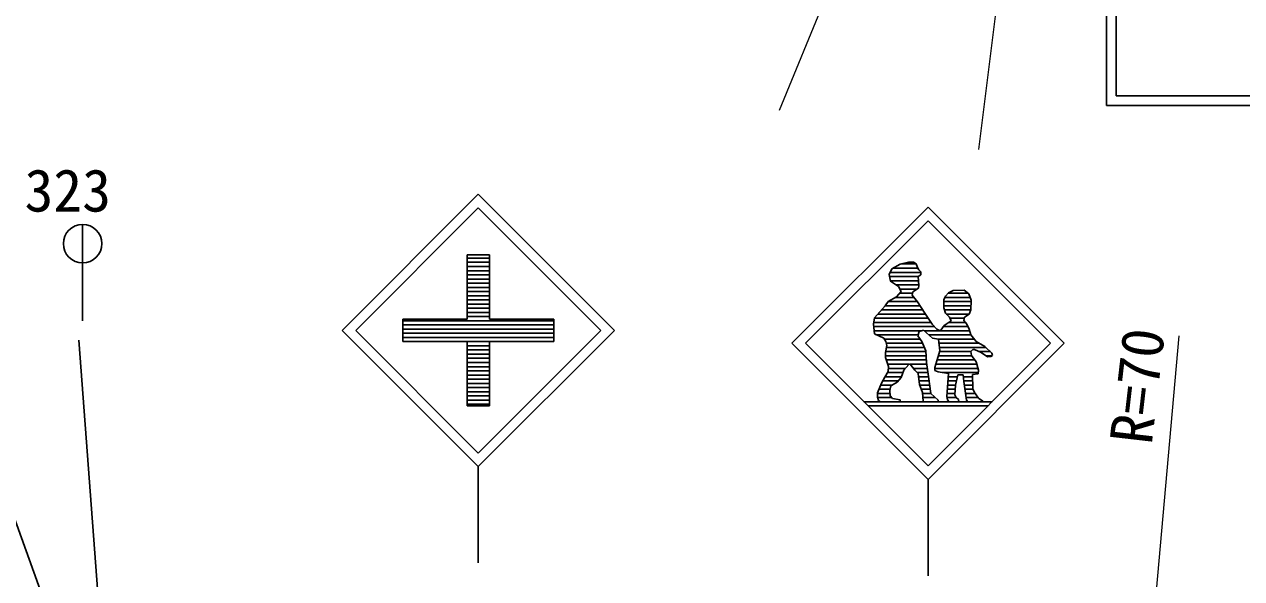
# Model space of a CAD drawing. Units: millimetres on the paper. Extents: x 40 to 680, y 20 to 380.
# Drawn here: x 134.18 to 172.09, y 323.9 to 341.17 of the extents above; entities that cross this region are included whole.
import ezdxf
from ezdxf.enums import TextEntityAlignment as Align

# ---------------------------------------------------------------- set-up
doc = ezdxf.new("R2010")
doc.units = ezdxf.units.MM
doc.layers.add('M-STR-HTXT', color=7, linetype='Continuous', lineweight=13)
doc.layers.add('M-STR-STRC', color=7, linetype='Continuous', lineweight=25)
doc.styles.add('ＭＳ ゴシック', font='')
doc.styles.get('ＭＳ ゴシック').set_extended_font_data('MS Gothic')

msp = doc.modelspace()

# ---------------------------------------------------------------- linework, layer by layer
at = {"layer": 'M-STR-HTXT'}
for p, q in [((157.695, 338.491), (165.784, 358.11)), ((166.487, 358.002), (163.895, 337.266)), ((170.134, 331.47), (167.597, 302.784))]:
    msp.add_line(p, q, dxfattribs=at)
at = {"layer": 'M-STR-STRC'}
for p, q in [((167.884, 338.637), (167.884, 348)), ((168.184, 338.937), (168.184, 347.7)), ((167.884, 338.637), (192.727, 338.637)), ((192.427, 338.937), (168.184, 338.937)), ((144.076, 331.636), (148.318, 335.878)), ((148.318, 335.878), (152.561, 331.636)), ((148.318, 335.454), (144.5, 331.636)), ((152.137, 331.636), (148.318, 335.454)), ((158.084, 331.233), (162.327, 335.475)), ((162.327, 335.475), (166.569, 331.233)), ((135.992, 334.937), (135.992, 331.937)), ((162.327, 335.051), (158.508, 331.233)), ((166.145, 331.233), (162.327, 335.051)), ((130.657, 334.697), (136.405, 318.737)), ((147.968, 331.986), (147.968, 333.986)), ((147.968, 333.986), (148.668, 333.986)), ((148.668, 333.886), (147.968, 333.886)), ((148.668, 333.756), (147.968, 333.756)), ((148.668, 333.986), (148.668, 331.986)), ((161.202, 333.552), (161.459, 333.694)), ((161.459, 333.694), (161.715, 333.764)), ((161.955, 333.704), (161.498, 333.704)), ((161.715, 333.764), (161.873, 333.759)), ((161.873, 333.759), (161.955, 333.704)), ((161.955, 333.704), (161.993, 333.593)), ((148.668, 333.626), (147.968, 333.626)), ((148.668, 333.496), (147.968, 333.496)), ((148.668, 333.366), (147.968, 333.366)), ((161.115, 333.372), (161.202, 333.552)), ((161.153, 333.165), (161.115, 333.372)), ((162.026, 333.314), (161.126, 333.314)), ((162.097, 333.444), (161.15, 333.444)), ((162.006, 333.574), (161.243, 333.574)), ((161.993, 333.593), (162.042, 333.522)), ((162.097, 333.37), (162.02, 333.31)), ((162.02, 333.31), (162.037, 333.032)), ((162.042, 333.522), (162.097, 333.462)), ((162.097, 333.462), (162.097, 333.37)), ((148.668, 333.236), (147.968, 333.236)), ((148.668, 333.106), (147.968, 333.106)), ((148.668, 332.976), (147.968, 332.976)), ((162.028, 333.184), (161.15, 333.184)), ((161.41, 333.006), (161.153, 333.165)), ((162.035, 333.054), (161.333, 333.054)), ((161.486, 332.843), (161.41, 333.006)), ((161.986, 332.924), (161.448, 332.924)), ((162.026, 332.95), (161.857, 332.841)), ((162.037, 333.032), (162.026, 332.95)), ((148.668, 332.846), (147.968, 332.846)), ((148.668, 332.716), (147.968, 332.716)), ((148.668, 332.586), (147.968, 332.586)), ((161.088, 332.532), (161.344, 332.685)), ((161.883, 332.664), (161.31, 332.664)), ((161.344, 332.685), (161.486, 332.843)), ((161.845, 332.794), (161.442, 332.794)), ((161.857, 332.841), (161.83, 332.732)), ((161.83, 332.732), (161.994, 332.524)), ((162.817, 332.334), (162.823, 332.59)), ((162.823, 332.59), (162.866, 332.704)), ((163.637, 332.664), (162.851, 332.664)), ((162.866, 332.704), (162.959, 332.803)), ((163.572, 332.794), (162.951, 332.794)), ((162.959, 332.803), (163.112, 332.879)), ((163.112, 332.879), (163.455, 332.884)), ((163.455, 332.884), (163.597, 332.775)), ((163.597, 332.775), (163.668, 332.579)), ((163.668, 332.579), (163.662, 332.272)), ((148.668, 332.456), (147.968, 332.456)), ((148.668, 332.326), (147.968, 332.326)), ((148.668, 332.196), (147.968, 332.196)), ((160.663, 332.032), (160.99, 332.396)), ((162.158, 332.274), (160.881, 332.274)), ((160.99, 332.396), (161.088, 332.532)), ((162.073, 332.404), (160.996, 332.404)), ((161.986, 332.534), (161.092, 332.534)), ((161.994, 332.524), (162.223, 332.175)), ((162.223, 332.175), (162.457, 331.827)), ((162.866, 332.17), (162.817, 332.334)), ((163.665, 332.404), (162.819, 332.404)), ((163.667, 332.534), (162.822, 332.534)), ((163.663, 332.274), (162.835, 332.274)), ((162.992, 332.05), (162.866, 332.17)), ((163.662, 332.272), (163.608, 332.146)), ((145.968, 331.286), (145.968, 331.986)), ((145.968, 331.986), (147.968, 331.986)), ((150.668, 331.936), (145.968, 331.936)), ((150.668, 331.806), (145.968, 331.806)), ((148.668, 332.066), (147.968, 332.066)), ((148.668, 331.986), (150.668, 331.986)), ((150.668, 331.986), (150.668, 331.286)), ((160.63, 331.83), (160.663, 332.032)), ((160.657, 331.524), (160.63, 331.83)), ((162.419, 331.884), (160.639, 331.884)), ((162.331, 332.014), (160.66, 332.014)), ((162.244, 332.144), (160.764, 332.144)), ((162.457, 331.827), (162.605, 331.674)), ((162.725, 331.647), (162.828, 331.788)), ((162.828, 331.788), (163.046, 331.936)), ((163.606, 332.144), (162.893, 332.144)), ((163.495, 331.884), (162.97, 331.884)), ((163.046, 331.936), (162.992, 332.05)), ((163.456, 332.014), (163.009, 332.014)), ((163.461, 332.043), (163.444, 331.944)), ((163.444, 331.944), (163.537, 331.835)), ((163.608, 332.146), (163.461, 332.043)), ((163.537, 331.835), (163.608, 331.675)), ((148.318, 327.393), (144.076, 331.636)), ((144.5, 331.636), (148.318, 327.817)), ((150.668, 331.676), (145.968, 331.676)), ((150.668, 331.546), (145.968, 331.546)), ((150.668, 331.416), (145.968, 331.416)), ((152.561, 331.636), (148.318, 327.393)), ((148.318, 327.817), (152.137, 331.636)), ((162.527, 331.754), (160.637, 331.754)), ((162.134, 331.624), (160.648, 331.624)), ((160.952, 331.399), (160.657, 331.524)), ((162.02, 331.494), (160.702, 331.494)), ((162.05, 331.598), (162.011, 331.465)), ((162.011, 331.465), (162.132, 331.292)), ((162.188, 331.641), (162.05, 331.598)), ((162.46, 331.396), (162.188, 331.641)), ((163.622, 331.624), (162.207, 331.624)), ((163.662, 331.494), (162.35, 331.494)), ((162.605, 331.674), (162.681, 331.636)), ((162.681, 331.636), (162.725, 331.647)), ((163.573, 331.754), (162.803, 331.754)), ((163.608, 331.675), (163.657, 331.501)), ((163.657, 331.501), (163.826, 331.288)), ((135.872, 331.333), (136.837, 318.521)), ((147.968, 331.286), (145.968, 331.286)), ((148.668, 331.286), (147.968, 331.286)), ((147.968, 329.286), (147.968, 331.286)), ((148.668, 331.156), (147.968, 331.156)), ((148.668, 331.026), (147.968, 331.026)), ((150.668, 331.286), (148.668, 331.286)), ((148.668, 331.286), (148.668, 329.286)), ((162.327, 326.99), (158.084, 331.233)), ((158.508, 331.233), (162.327, 327.414)), ((161.011, 331.295), (160.952, 331.399)), ((162.082, 331.364), (160.972, 331.364)), ((161.006, 330.946), (161.044, 331.17)), ((161.044, 331.17), (161.011, 331.295)), ((162.156, 331.234), (161.027, 331.234)), ((162.208, 331.104), (161.033, 331.104)), ((162.132, 331.292), (162.253, 330.995)), ((166.569, 331.233), (162.327, 326.99)), ((162.327, 327.414), (166.145, 331.233)), ((162.649, 331.361), (162.46, 331.396)), ((163.765, 331.364), (162.632, 331.364)), ((162.697, 330.995), (162.649, 331.361)), ((163.918, 331.234), (162.666, 331.234)), ((164.126, 331.104), (162.682, 331.104)), ((163.724, 331.043), (163.658, 330.977)), ((163.773, 331.037), (163.724, 331.043)), ((163.979, 330.95), (163.773, 331.037)), ((163.826, 331.288), (164.099, 331.13)), ((164.099, 331.13), (164.317, 330.928)), ((148.668, 330.896), (147.968, 330.896)), ((148.668, 330.766), (147.968, 330.766)), ((161.001, 330.794), (161.006, 330.946)), ((161.099, 330.51), (161.001, 330.794)), ((162.264, 330.844), (161.002, 330.844)), ((162.254, 330.974), (161.011, 330.974)), ((162.273, 330.714), (161.028, 330.714)), ((162.253, 330.995), (162.279, 330.636)), ((162.537, 330.478), (162.602, 330.693)), ((162.602, 330.693), (162.697, 330.995)), ((163.783, 330.714), (162.608, 330.714)), ((163.689, 330.844), (162.649, 330.844)), ((163.659, 330.974), (162.69, 330.974)), ((163.658, 330.977), (163.68, 330.857)), ((163.68, 330.857), (163.822, 330.661)), ((163.822, 330.661), (163.898, 330.402)), ((164.267, 330.974), (163.921, 330.974)), ((164.181, 330.813), (163.979, 330.95)), ((164.323, 330.844), (164.135, 330.844)), ((164.279, 330.824), (164.181, 330.813)), ((164.339, 330.852), (164.279, 330.824)), ((164.317, 330.928), (164.339, 330.852)), ((148.668, 330.636), (147.968, 330.636)), ((148.668, 330.506), (147.968, 330.506)), ((148.668, 330.376), (147.968, 330.376)), ((160.984, 330.178), (161.088, 330.358)), ((161.543, 330.324), (161.069, 330.324)), ((161.75, 330.584), (161.073, 330.584)), ((161.088, 330.358), (161.099, 330.51)), ((161.616, 330.454), (161.095, 330.454)), ((161.567, 330.399), (161.494, 330.171)), ((161.723, 330.576), (161.567, 330.399)), ((161.766, 330.589), (161.723, 330.576)), ((161.912, 330.399), (161.766, 330.589)), ((162.286, 330.584), (161.769, 330.584)), ((162.305, 330.454), (161.87, 330.454)), ((162.016, 330.296), (161.912, 330.399)), ((162.324, 330.324), (161.987, 330.324)), ((162.059, 329.956), (162.016, 330.296)), ((162.279, 330.636), (162.352, 330.132)), ((162.541, 330.392), (162.537, 330.478)), ((163.883, 330.454), (162.538, 330.454)), ((162.645, 330.344), (162.541, 330.392)), ((163.844, 330.584), (162.569, 330.584)), ((162.96, 330.298), (162.645, 330.344)), ((163.891, 330.324), (162.779, 330.324)), ((162.912, 329.576), (162.96, 330.298)), ((163.887, 330.288), (163.707, 330.261)), ((163.898, 330.402), (163.887, 330.288)), ((148.668, 330.246), (147.968, 330.246)), ((148.668, 330.116), (147.968, 330.116)), ((148.668, 329.986), (147.968, 329.986)), ((160.755, 329.688), (160.875, 329.993)), ((161.217, 329.934), (160.852, 329.934)), ((160.875, 329.993), (160.984, 330.178)), ((161.406, 330.064), (160.917, 330.064)), ((161.502, 330.194), (160.994, 330.194)), ((161.171, 329.908), (161.132, 329.766)), ((161.369, 330.02), (161.171, 329.908)), ((161.494, 330.171), (161.369, 330.02)), ((162.343, 330.194), (162.029, 330.194)), ((162.36, 330.064), (162.045, 330.064)), ((162.149, 329.706), (162.059, 329.956)), ((162.376, 329.934), (162.066, 329.934)), ((162.352, 330.132), (162.408, 329.675)), ((163.18, 329.934), (162.937, 329.934)), ((163.211, 330.064), (162.946, 330.064)), ((163.242, 330.194), (162.954, 330.194)), ((163.178, 329.928), (163.157, 329.628)), ((163.255, 330.25), (163.178, 329.928)), ((163.424, 330.25), (163.255, 330.25)), ((163.446, 330.048), (163.424, 330.25)), ((163.71, 330.194), (163.43, 330.194)), ((163.714, 330.064), (163.444, 330.064)), ((163.528, 329.468), (163.446, 330.048)), ((163.718, 329.934), (163.462, 329.934)), ((163.707, 330.261), (163.722, 329.814)), ((148.668, 329.856), (147.968, 329.856)), ((148.668, 329.726), (147.968, 329.726)), ((148.668, 329.596), (147.968, 329.596)), ((160.75, 329.552), (160.755, 329.688)), ((160.782, 329.454), (160.75, 329.552)), ((161.196, 329.544), (160.752, 329.544)), ((161.139, 329.674), (160.755, 329.674)), ((161.143, 329.804), (160.801, 329.804)), ((161.132, 329.766), (161.145, 329.598)), ((161.145, 329.598), (161.218, 329.52)), ((161.218, 329.52), (161.46, 329.469)), ((162.392, 329.804), (162.114, 329.804)), ((162.171, 329.434), (162.149, 329.706)), ((162.409, 329.674), (162.152, 329.674)), ((162.549, 329.544), (162.162, 329.544)), ((162.408, 329.675), (162.641, 329.46)), ((162.934, 329.472), (162.912, 329.576)), ((163.16, 329.674), (162.919, 329.674)), ((163.203, 329.544), (162.919, 329.544)), ((163.169, 329.804), (162.928, 329.804)), ((163.157, 329.628), (163.205, 329.541)), ((163.205, 329.541), (163.274, 329.481)), ((163.726, 329.804), (163.48, 329.804)), ((163.788, 329.674), (163.499, 329.674)), ((163.881, 329.544), (163.517, 329.544)), ((163.722, 329.814), (163.77, 329.699)), ((163.77, 329.699), (163.894, 329.527)), ((163.894, 329.527), (164.038, 329.431)), ((148.668, 329.466), (147.968, 329.466)), ((148.668, 329.336), (147.968, 329.336)), ((148.668, 329.286), (147.968, 329.286)), ((160.327, 329.414), (164.327, 329.414)), ((160.457, 329.284), (164.197, 329.284)), ((160.848, 329.414), (160.782, 329.454)), ((161.46, 329.469), (161.46, 329.414)), ((162.184, 329.414), (162.171, 329.434)), ((162.641, 329.46), (162.644, 329.414)), ((162.983, 329.414), (162.934, 329.472)), ((163.274, 329.481), (163.284, 329.414)), ((163.57, 329.414), (163.528, 329.468)), ((164.038, 329.431), (164.041, 329.414)), ((148.318, 324.393), (148.318, 327.393)), ((162.327, 323.99), (162.327, 326.99))]:
    msp.add_line(p, q, dxfattribs=at)
msp.add_circle((135.992, 334.337), 0.6, dxfattribs=at)

# ---------------------------------------------------------------- texts
at = {"layer": 'M-STR-HTXT', "style": 'ＭＳ ゴシック'}
msp.add_text('R=70', height=1.32, rotation=83.4, dxfattribs=at).set_placement((169.685, 328.001), align=Align.BOTTOM_LEFT)
at = {"layer": 'M-STR-STRC', "style": 'ＭＳ ゴシック'}
msp.add_text('323', height=1.32, dxfattribs=at).set_placement((134.182, 334.94), align=Align.BOTTOM_LEFT)

doc.saveas('drawing.dxf')
